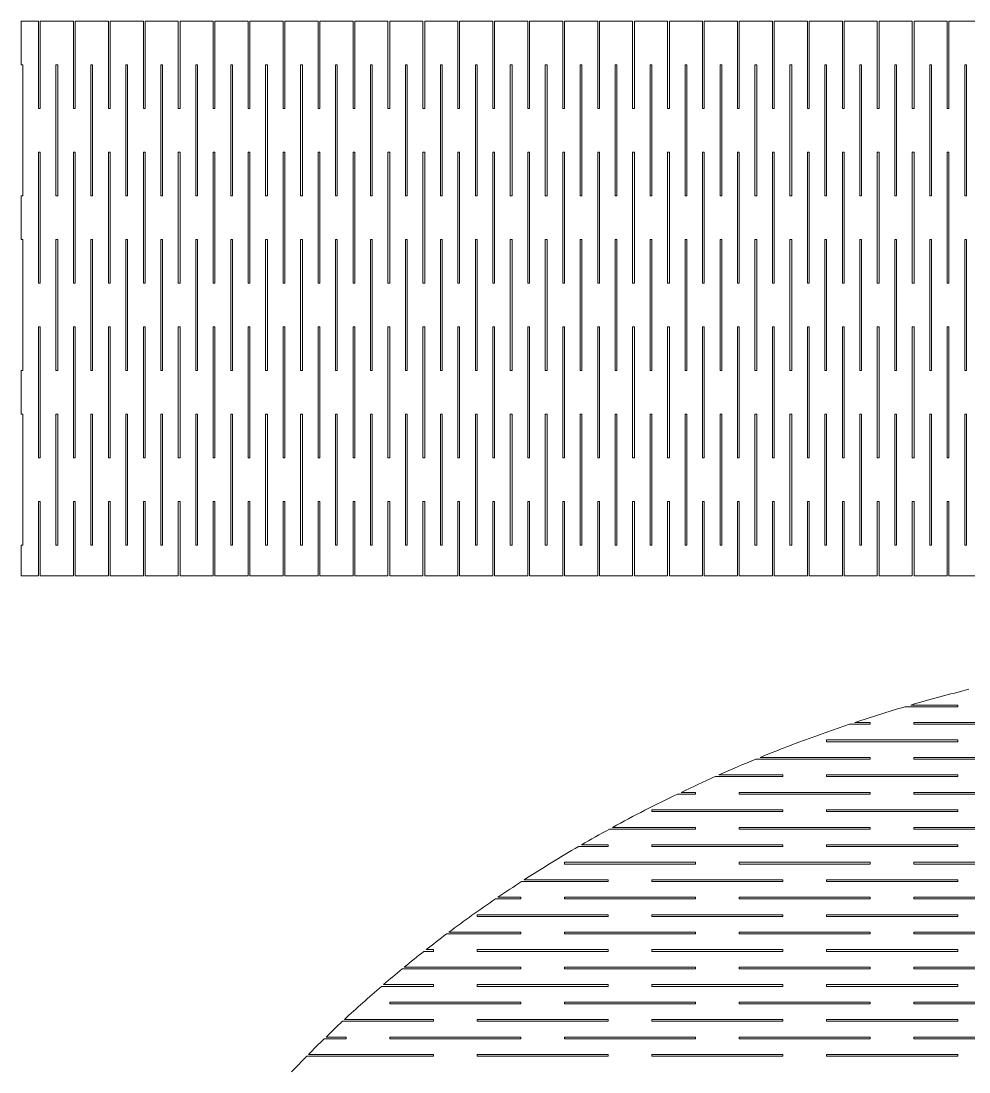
# Model space of a CAD drawing. Header units: millimetres. Extents: x 4 to 421, y -237 to -7.
# Drawn here: x 5.3 to 81.9, y -92.1 to -7.3 of the extents above; entities that cross this region are included whole.
import ezdxf

# ---------------------------------------------------------------- set-up
doc = ezdxf.new("R2010")
doc.units = ezdxf.units.MM
doc.header["$MEASUREMENT"] = 0
doc.layers.add('Layer 1', color=7, linetype='Continuous', lineweight=0)

msp = doc.modelspace()

# ---------------------------------------------------------------- linework, layer by layer
at = {"layer": 'Layer 1', "color": 5, "lineweight": 0, "true_color": 0x0000ff}
for p, q in [((5.487, -7.258), (5.346, -7.258)), ((5.346, -7.258), (5.346, -10.786)), ((6.757, -7.258), (5.487, -7.258)), ((6.757, -7.258), (6.757, -14.314)), ((6.898, -14.314), (6.898, -7.258)), ((9.579, -7.258), (6.898, -7.258)), ((9.579, -7.258), (9.579, -14.314)), ((9.72, -14.314), (9.72, -7.258)), ((12.401, -7.258), (9.72, -7.258)), ((12.401, -7.258), (12.401, -14.314)), ((12.543, -14.314), (12.543, -7.258)), ((15.224, -7.258), (12.543, -7.258)), ((15.224, -7.258), (15.224, -14.314)), ((15.365, -14.314), (15.365, -7.258)), ((18.046, -7.258), (15.365, -7.258)), ((18.046, -7.258), (18.046, -14.314)), ((18.187, -14.314), (18.187, -7.258)), ((20.868, -7.258), (18.187, -7.258)), ((20.868, -7.258), (20.868, -14.314)), ((21.009, -14.314), (21.009, -7.258)), ((23.69, -7.258), (21.009, -7.258)), ((23.69, -7.258), (23.69, -14.314)), ((23.831, -14.314), (23.831, -7.258)), ((26.513, -7.258), (23.831, -7.258)), ((26.513, -7.258), (26.513, -14.314)), ((26.654, -14.314), (26.654, -7.258)), ((29.335, -7.258), (26.654, -7.258)), ((29.335, -7.258), (29.335, -14.314)), ((29.476, -14.314), (29.476, -7.258)), ((32.157, -7.258), (29.476, -7.258)), ((32.157, -7.258), (32.157, -14.314)), ((32.298, -14.314), (32.298, -7.258)), ((34.979, -7.258), (32.298, -7.258)), ((34.979, -7.258), (34.979, -14.314)), ((35.12, -14.314), (35.12, -7.258)), ((37.801, -7.258), (35.12, -7.258)), ((37.801, -7.258), (37.801, -14.314)), ((37.943, -14.314), (37.943, -7.258)), ((40.624, -7.258), (37.943, -7.258)), ((40.624, -7.258), (40.624, -14.314)), ((40.765, -14.314), (40.765, -7.258)), ((43.446, -7.258), (40.765, -7.258)), ((43.446, -7.258), (43.446, -14.314)), ((43.587, -14.314), (43.587, -7.258)), ((46.268, -7.258), (43.587, -7.258)), ((46.268, -7.258), (46.268, -14.314)), ((46.409, -14.314), (46.409, -7.258)), ((49.09, -7.258), (46.409, -7.258)), ((49.09, -7.258), (49.09, -14.314)), ((49.231, -14.314), (49.231, -7.258)), ((51.913, -7.258), (49.231, -7.258)), ((51.913, -7.258), (51.913, -14.314)), ((52.054, -14.314), (52.054, -7.258)), ((54.735, -7.258), (52.054, -7.258)), ((54.735, -7.258), (54.735, -14.314)), ((54.876, -14.314), (54.876, -7.258)), ((57.557, -7.258), (54.876, -7.258)), ((57.557, -7.258), (57.557, -14.314)), ((57.698, -14.314), (57.698, -7.258)), ((60.379, -7.258), (57.698, -7.258)), ((60.379, -7.258), (60.379, -14.314)), ((60.52, -14.314), (60.52, -7.258)), ((63.201, -7.258), (60.52, -7.258)), ((63.201, -7.258), (63.201, -14.314)), ((63.343, -14.314), (63.343, -7.258)), ((66.024, -7.258), (63.343, -7.258)), ((66.024, -7.258), (66.024, -14.314)), ((66.165, -14.314), (66.165, -7.258)), ((68.846, -7.258), (66.165, -7.258)), ((68.846, -7.258), (68.846, -14.314)), ((68.987, -14.314), (68.987, -7.258)), ((71.668, -7.258), (68.987, -7.258)), ((71.668, -7.258), (71.668, -14.314)), ((71.809, -14.314), (71.809, -7.258)), ((74.49, -7.258), (71.809, -7.258)), ((74.49, -7.258), (74.49, -14.314)), ((74.631, -14.314), (74.631, -7.258)), ((77.313, -7.258), (74.631, -7.258)), ((77.313, -7.258), (77.313, -14.314)), ((77.454, -14.314), (77.454, -7.258)), ((80.135, -7.258), (77.454, -7.258)), ((80.135, -7.258), (80.135, -14.314)), ((80.276, -14.314), (80.276, -7.258)), ((82.957, -7.258), (80.276, -7.258)), ((5.487, -10.786), (5.346, -10.786)), ((5.487, -21.369), (5.487, -10.786)), ((8.309, -10.786), (8.168, -10.786)), ((8.168, -10.786), (8.168, -21.369)), ((8.309, -21.369), (8.309, -10.786)), ((11.131, -10.786), (10.99, -10.786)), ((10.99, -10.786), (10.99, -21.369)), ((11.131, -21.369), (11.131, -10.786)), ((13.954, -10.786), (13.813, -10.786)), ((13.813, -10.786), (13.813, -21.369)), ((13.954, -21.369), (13.954, -10.786)), ((16.776, -10.786), (16.635, -10.786)), ((16.635, -10.786), (16.635, -21.369)), ((16.776, -21.369), (16.776, -10.786)), ((19.598, -10.786), (19.457, -10.786)), ((19.457, -10.786), (19.457, -21.369)), ((19.598, -21.369), (19.598, -10.786)), ((22.42, -10.786), (22.279, -10.786)), ((22.279, -10.786), (22.279, -21.369)), ((22.42, -21.369), (22.42, -10.786)), ((25.243, -10.786), (25.101, -10.786)), ((25.101, -10.786), (25.101, -21.369)), ((25.243, -21.369), (25.243, -10.786)), ((28.065, -10.786), (27.924, -10.786)), ((27.924, -10.786), (27.924, -21.369)), ((28.065, -21.369), (28.065, -10.786)), ((30.887, -10.786), (30.746, -10.786)), ((30.746, -10.786), (30.746, -21.369)), ((30.887, -21.369), (30.887, -10.786)), ((33.709, -10.786), (33.568, -10.786)), ((33.568, -10.786), (33.568, -21.369)), ((33.709, -21.369), (33.709, -10.786)), ((36.531, -10.786), (36.39, -10.786)), ((36.39, -10.786), (36.39, -21.369)), ((36.531, -21.369), (36.531, -10.786)), ((39.354, -10.786), (39.213, -10.786)), ((39.213, -10.786), (39.213, -21.369)), ((39.354, -21.369), (39.354, -10.786)), ((42.176, -10.786), (42.035, -10.786)), ((42.035, -10.786), (42.035, -21.369)), ((42.176, -21.369), (42.176, -10.786)), ((44.998, -10.786), (44.857, -10.786)), ((44.857, -10.786), (44.857, -21.369)), ((44.998, -21.369), (44.998, -10.786)), ((47.82, -10.786), (47.679, -10.786)), ((47.679, -10.786), (47.679, -21.369)), ((47.82, -21.369), (47.82, -10.786)), ((50.643, -10.786), (50.501, -10.786)), ((50.501, -10.786), (50.501, -21.369)), ((50.643, -21.369), (50.643, -10.786)), ((53.465, -10.786), (53.324, -10.786)), ((53.324, -10.786), (53.324, -21.369)), ((53.465, -21.369), (53.465, -10.786)), ((56.287, -10.786), (56.146, -10.786)), ((56.146, -10.786), (56.146, -21.369)), ((56.287, -21.369), (56.287, -10.786)), ((59.109, -10.786), (58.968, -10.786)), ((58.968, -10.786), (58.968, -21.369)), ((59.109, -21.369), (59.109, -10.786)), ((61.931, -10.786), (61.79, -10.786)), ((61.79, -10.786), (61.79, -21.369)), ((61.931, -21.369), (61.931, -10.786)), ((64.754, -10.786), (64.613, -10.786)), ((64.613, -10.786), (64.613, -21.369)), ((64.754, -21.369), (64.754, -10.786)), ((67.576, -10.786), (67.435, -10.786)), ((67.435, -10.786), (67.435, -21.369)), ((67.576, -21.369), (67.576, -10.786)), ((70.398, -10.786), (70.257, -10.786)), ((70.257, -10.786), (70.257, -21.369)), ((70.398, -21.369), (70.398, -10.786)), ((73.22, -10.786), (73.079, -10.786)), ((73.079, -10.786), (73.079, -21.369)), ((73.22, -21.369), (73.22, -10.786)), ((76.043, -10.786), (75.901, -10.786)), ((75.901, -10.786), (75.901, -21.369)), ((76.043, -21.369), (76.043, -10.786)), ((78.865, -10.786), (78.724, -10.786)), ((78.724, -10.786), (78.724, -21.369)), ((78.865, -21.369), (78.865, -10.786)), ((81.687, -10.786), (81.546, -10.786)), ((81.546, -10.786), (81.546, -21.369)), ((81.687, -21.369), (81.687, -10.786)), ((6.757, -14.314), (6.898, -14.314)), ((9.579, -14.314), (9.72, -14.314)), ((12.401, -14.314), (12.543, -14.314)), ((15.224, -14.314), (15.365, -14.314)), ((18.046, -14.314), (18.187, -14.314)), ((20.868, -14.314), (21.009, -14.314)), ((23.69, -14.314), (23.831, -14.314)), ((26.513, -14.314), (26.654, -14.314)), ((29.335, -14.314), (29.476, -14.314)), ((32.157, -14.314), (32.298, -14.314)), ((34.979, -14.314), (35.12, -14.314)), ((37.801, -14.314), (37.943, -14.314)), ((40.624, -14.314), (40.765, -14.314)), ((43.446, -14.314), (43.587, -14.314)), ((46.268, -14.314), (46.409, -14.314)), ((49.09, -14.314), (49.231, -14.314)), ((51.913, -14.314), (52.054, -14.314)), ((54.735, -14.314), (54.876, -14.314)), ((57.557, -14.314), (57.698, -14.314)), ((60.379, -14.314), (60.52, -14.314)), ((63.201, -14.314), (63.343, -14.314)), ((66.024, -14.314), (66.165, -14.314)), ((68.846, -14.314), (68.987, -14.314)), ((71.668, -14.314), (71.809, -14.314)), ((74.49, -14.314), (74.631, -14.314)), ((77.313, -14.314), (77.454, -14.314)), ((80.135, -14.314), (80.276, -14.314)), ((6.757, -17.842), (6.757, -28.425)), ((6.898, -17.842), (6.757, -17.842)), ((6.898, -28.425), (6.898, -17.842)), ((9.579, -17.842), (9.579, -28.425)), ((9.72, -17.842), (9.579, -17.842)), ((9.72, -28.425), (9.72, -17.842)), ((12.401, -17.842), (12.401, -28.425)), ((12.543, -17.842), (12.401, -17.842)), ((12.543, -28.425), (12.543, -17.842)), ((15.224, -17.842), (15.224, -28.425)), ((15.365, -17.842), (15.224, -17.842)), ((15.365, -28.425), (15.365, -17.842)), ((18.046, -17.842), (18.046, -28.425)), ((18.187, -17.842), (18.046, -17.842)), ((18.187, -28.425), (18.187, -17.842)), ((20.868, -17.842), (20.868, -28.425)), ((21.009, -17.842), (20.868, -17.842)), ((21.009, -28.425), (21.009, -17.842)), ((23.69, -17.842), (23.69, -28.425)), ((23.831, -17.842), (23.69, -17.842)), ((23.831, -28.425), (23.831, -17.842)), ((26.513, -17.842), (26.513, -28.425)), ((26.654, -17.842), (26.513, -17.842)), ((26.654, -28.425), (26.654, -17.842)), ((29.335, -17.842), (29.335, -28.425)), ((29.476, -17.842), (29.335, -17.842)), ((29.476, -28.425), (29.476, -17.842)), ((32.157, -17.842), (32.157, -28.425)), ((32.298, -17.842), (32.157, -17.842)), ((32.298, -28.425), (32.298, -17.842)), ((34.979, -17.842), (34.979, -28.425)), ((35.12, -17.842), (34.979, -17.842)), ((35.12, -28.425), (35.12, -17.842)), ((37.801, -17.842), (37.801, -28.425)), ((37.943, -17.842), (37.801, -17.842)), ((37.943, -28.425), (37.943, -17.842)), ((40.624, -17.842), (40.624, -28.425)), ((40.765, -17.842), (40.624, -17.842)), ((40.765, -28.425), (40.765, -17.842)), ((43.446, -17.842), (43.446, -28.425)), ((43.587, -17.842), (43.446, -17.842)), ((43.587, -28.425), (43.587, -17.842)), ((46.268, -17.842), (46.268, -28.425)), ((46.409, -17.842), (46.268, -17.842)), ((46.409, -28.425), (46.409, -17.842)), ((49.09, -17.842), (49.09, -28.425)), ((49.231, -17.842), (49.09, -17.842)), ((49.231, -28.425), (49.231, -17.842)), ((51.913, -17.842), (51.913, -28.425)), ((52.054, -17.842), (51.913, -17.842)), ((52.054, -28.425), (52.054, -17.842)), ((54.735, -17.842), (54.735, -28.425)), ((54.876, -17.842), (54.735, -17.842)), ((54.876, -28.425), (54.876, -17.842)), ((57.557, -17.842), (57.557, -28.425)), ((57.698, -17.842), (57.557, -17.842)), ((57.698, -28.425), (57.698, -17.842)), ((60.379, -17.842), (60.379, -28.425)), ((60.52, -17.842), (60.379, -17.842)), ((60.52, -28.425), (60.52, -17.842)), ((63.201, -17.842), (63.201, -28.425)), ((63.343, -17.842), (63.201, -17.842)), ((63.343, -28.425), (63.343, -17.842)), ((66.024, -17.842), (66.024, -28.425)), ((66.165, -17.842), (66.024, -17.842)), ((66.165, -28.425), (66.165, -17.842)), ((68.846, -17.842), (68.846, -28.425)), ((68.987, -17.842), (68.846, -17.842)), ((68.987, -28.425), (68.987, -17.842)), ((71.668, -17.842), (71.668, -28.425)), ((71.809, -17.842), (71.668, -17.842)), ((71.809, -28.425), (71.809, -17.842)), ((74.49, -17.842), (74.49, -28.425)), ((74.631, -17.842), (74.49, -17.842)), ((74.631, -28.425), (74.631, -17.842)), ((77.313, -17.842), (77.313, -28.425)), ((77.454, -17.842), (77.313, -17.842)), ((77.454, -28.425), (77.454, -17.842)), ((80.135, -17.842), (80.135, -28.425)), ((80.276, -17.842), (80.135, -17.842)), ((80.276, -28.425), (80.276, -17.842)), ((5.346, -21.369), (5.346, -24.897)), ((5.346, -21.369), (5.487, -21.369)), ((8.168, -21.369), (8.309, -21.369)), ((10.99, -21.369), (11.131, -21.369)), ((13.813, -21.369), (13.954, -21.369)), ((16.635, -21.369), (16.776, -21.369)), ((19.457, -21.369), (19.598, -21.369)), ((22.279, -21.369), (22.42, -21.369)), ((25.101, -21.369), (25.243, -21.369)), ((27.924, -21.369), (28.065, -21.369)), ((30.746, -21.369), (30.887, -21.369)), ((33.568, -21.369), (33.709, -21.369)), ((36.39, -21.369), (36.531, -21.369)), ((39.213, -21.369), (39.354, -21.369)), ((42.035, -21.369), (42.176, -21.369)), ((44.857, -21.369), (44.998, -21.369)), ((47.679, -21.369), (47.82, -21.369)), ((50.501, -21.369), (50.643, -21.369)), ((53.324, -21.369), (53.465, -21.369)), ((56.146, -21.369), (56.287, -21.369)), ((58.968, -21.369), (59.109, -21.369)), ((61.79, -21.369), (61.931, -21.369)), ((64.613, -21.369), (64.754, -21.369)), ((67.435, -21.369), (67.576, -21.369)), ((70.257, -21.369), (70.398, -21.369)), ((73.079, -21.369), (73.22, -21.369)), ((75.901, -21.369), (76.043, -21.369)), ((78.724, -21.369), (78.865, -21.369)), ((81.546, -21.369), (81.687, -21.369)), ((5.487, -24.897), (5.346, -24.897)), ((5.487, -35.48), (5.487, -24.897)), ((8.309, -24.897), (8.168, -24.897)), ((8.168, -24.897), (8.168, -35.48)), ((8.309, -35.48), (8.309, -24.897)), ((11.131, -24.897), (10.99, -24.897)), ((10.99, -24.897), (10.99, -35.48)), ((11.131, -35.48), (11.131, -24.897)), ((13.954, -24.897), (13.813, -24.897)), ((13.813, -24.897), (13.813, -35.48)), ((13.954, -35.48), (13.954, -24.897)), ((16.776, -24.897), (16.635, -24.897)), ((16.635, -24.897), (16.635, -35.48)), ((16.776, -35.48), (16.776, -24.897)), ((19.598, -24.897), (19.457, -24.897)), ((19.457, -24.897), (19.457, -35.48)), ((19.598, -35.48), (19.598, -24.897)), ((22.42, -24.897), (22.279, -24.897)), ((22.279, -24.897), (22.279, -35.48)), ((22.42, -35.48), (22.42, -24.897)), ((25.243, -24.897), (25.101, -24.897)), ((25.101, -24.897), (25.101, -35.48)), ((25.243, -35.48), (25.243, -24.897)), ((28.065, -24.897), (27.924, -24.897)), ((27.924, -24.897), (27.924, -35.48)), ((28.065, -35.48), (28.065, -24.897)), ((30.887, -24.897), (30.746, -24.897)), ((30.746, -24.897), (30.746, -35.48)), ((30.887, -35.48), (30.887, -24.897)), ((33.709, -24.897), (33.568, -24.897)), ((33.568, -24.897), (33.568, -35.48)), ((33.709, -35.48), (33.709, -24.897)), ((36.531, -24.897), (36.39, -24.897)), ((36.39, -24.897), (36.39, -35.48)), ((36.531, -35.48), (36.531, -24.897)), ((39.354, -24.897), (39.213, -24.897)), ((39.213, -24.897), (39.213, -35.48)), ((39.354, -35.48), (39.354, -24.897)), ((42.176, -24.897), (42.035, -24.897)), ((42.035, -24.897), (42.035, -35.48)), ((42.176, -35.48), (42.176, -24.897)), ((44.998, -24.897), (44.857, -24.897)), ((44.857, -24.897), (44.857, -35.48)), ((44.998, -35.48), (44.998, -24.897)), ((47.82, -24.897), (47.679, -24.897)), ((47.679, -24.897), (47.679, -35.48)), ((47.82, -35.48), (47.82, -24.897)), ((50.643, -24.897), (50.501, -24.897)), ((50.501, -24.897), (50.501, -35.48)), ((50.643, -35.48), (50.643, -24.897)), ((53.465, -24.897), (53.324, -24.897)), ((53.324, -24.897), (53.324, -35.48)), ((53.465, -35.48), (53.465, -24.897)), ((56.287, -24.897), (56.146, -24.897)), ((56.146, -24.897), (56.146, -35.48)), ((56.287, -35.48), (56.287, -24.897)), ((59.109, -24.897), (58.968, -24.897)), ((58.968, -24.897), (58.968, -35.48)), ((59.109, -35.48), (59.109, -24.897)), ((61.931, -24.897), (61.79, -24.897)), ((61.79, -24.897), (61.79, -35.48)), ((61.931, -35.48), (61.931, -24.897)), ((64.754, -24.897), (64.613, -24.897)), ((64.613, -24.897), (64.613, -35.48)), ((64.754, -35.48), (64.754, -24.897)), ((67.576, -24.897), (67.435, -24.897)), ((67.435, -24.897), (67.435, -35.48)), ((67.576, -35.48), (67.576, -24.897)), ((70.398, -24.897), (70.257, -24.897)), ((70.257, -24.897), (70.257, -35.48)), ((70.398, -35.48), (70.398, -24.897)), ((73.22, -24.897), (73.079, -24.897)), ((73.079, -24.897), (73.079, -35.48)), ((73.22, -35.48), (73.22, -24.897)), ((76.043, -24.897), (75.901, -24.897)), ((75.901, -24.897), (75.901, -35.48)), ((76.043, -35.48), (76.043, -24.897)), ((78.865, -24.897), (78.724, -24.897)), ((78.724, -24.897), (78.724, -35.48)), ((78.865, -35.48), (78.865, -24.897)), ((81.687, -24.897), (81.546, -24.897)), ((81.546, -24.897), (81.546, -35.48)), ((81.687, -35.48), (81.687, -24.897)), ((6.757, -28.425), (6.898, -28.425)), ((9.579, -28.425), (9.72, -28.425)), ((12.401, -28.425), (12.543, -28.425)), ((15.224, -28.425), (15.365, -28.425)), ((18.046, -28.425), (18.187, -28.425)), ((20.868, -28.425), (21.009, -28.425)), ((23.69, -28.425), (23.831, -28.425)), ((26.513, -28.425), (26.654, -28.425)), ((29.335, -28.425), (29.476, -28.425)), ((32.157, -28.425), (32.298, -28.425)), ((34.979, -28.425), (35.12, -28.425)), ((37.801, -28.425), (37.943, -28.425)), ((40.624, -28.425), (40.765, -28.425)), ((43.446, -28.425), (43.587, -28.425)), ((46.268, -28.425), (46.409, -28.425)), ((49.09, -28.425), (49.231, -28.425)), ((51.913, -28.425), (52.054, -28.425)), ((54.735, -28.425), (54.876, -28.425)), ((57.557, -28.425), (57.698, -28.425)), ((60.379, -28.425), (60.52, -28.425)), ((63.201, -28.425), (63.343, -28.425)), ((66.024, -28.425), (66.165, -28.425)), ((68.846, -28.425), (68.987, -28.425)), ((71.668, -28.425), (71.809, -28.425)), ((74.49, -28.425), (74.631, -28.425)), ((77.313, -28.425), (77.454, -28.425)), ((80.135, -28.425), (80.276, -28.425)), ((6.757, -31.953), (6.757, -42.536)), ((6.898, -31.953), (6.757, -31.953)), ((6.898, -42.536), (6.898, -31.953)), ((9.579, -31.953), (9.579, -42.536)), ((9.72, -31.953), (9.579, -31.953)), ((9.72, -42.536), (9.72, -31.953)), ((12.401, -31.953), (12.401, -42.536)), ((12.543, -31.953), (12.401, -31.953)), ((12.543, -42.536), (12.543, -31.953)), ((15.224, -31.953), (15.224, -42.536)), ((15.365, -31.953), (15.224, -31.953)), ((15.365, -42.536), (15.365, -31.953)), ((18.046, -31.953), (18.046, -42.536)), ((18.187, -31.953), (18.046, -31.953)), ((18.187, -42.536), (18.187, -31.953)), ((20.868, -31.953), (20.868, -42.536)), ((21.009, -31.953), (20.868, -31.953)), ((21.009, -42.536), (21.009, -31.953)), ((23.69, -31.953), (23.69, -42.536)), ((23.831, -31.953), (23.69, -31.953)), ((23.831, -42.536), (23.831, -31.953)), ((26.513, -31.953), (26.513, -42.536)), ((26.654, -31.953), (26.513, -31.953)), ((26.654, -42.536), (26.654, -31.953)), ((29.335, -31.953), (29.335, -42.536)), ((29.476, -31.953), (29.335, -31.953)), ((29.476, -42.536), (29.476, -31.953)), ((32.157, -31.953), (32.157, -42.536)), ((32.298, -31.953), (32.157, -31.953)), ((32.298, -42.536), (32.298, -31.953)), ((34.979, -31.953), (34.979, -42.536)), ((35.12, -31.953), (34.979, -31.953)), ((35.12, -42.536), (35.12, -31.953)), ((37.801, -31.953), (37.801, -42.536)), ((37.943, -31.953), (37.801, -31.953)), ((37.943, -42.536), (37.943, -31.953)), ((40.624, -31.953), (40.624, -42.536)), ((40.765, -31.953), (40.624, -31.953)), ((40.765, -42.536), (40.765, -31.953)), ((43.446, -31.953), (43.446, -42.536)), ((43.587, -31.953), (43.446, -31.953)), ((43.587, -42.536), (43.587, -31.953)), ((46.268, -31.953), (46.268, -42.536)), ((46.409, -31.953), (46.268, -31.953)), ((46.409, -42.536), (46.409, -31.953)), ((49.09, -31.953), (49.09, -42.536)), ((49.231, -31.953), (49.09, -31.953)), ((49.231, -42.536), (49.231, -31.953)), ((51.913, -31.953), (51.913, -42.536)), ((52.054, -31.953), (51.913, -31.953)), ((52.054, -42.536), (52.054, -31.953)), ((54.735, -31.953), (54.735, -42.536)), ((54.876, -31.953), (54.735, -31.953)), ((54.876, -42.536), (54.876, -31.953)), ((57.557, -31.953), (57.557, -42.536)), ((57.698, -31.953), (57.557, -31.953)), ((57.698, -42.536), (57.698, -31.953)), ((60.379, -31.953), (60.379, -42.536)), ((60.52, -31.953), (60.379, -31.953)), ((60.52, -42.536), (60.52, -31.953)), ((63.201, -31.953), (63.201, -42.536)), ((63.343, -31.953), (63.201, -31.953)), ((63.343, -42.536), (63.343, -31.953)), ((66.024, -31.953), (66.024, -42.536)), ((66.165, -31.953), (66.024, -31.953)), ((66.165, -42.536), (66.165, -31.953)), ((68.846, -31.953), (68.846, -42.536)), ((68.987, -31.953), (68.846, -31.953)), ((68.987, -42.536), (68.987, -31.953)), ((71.668, -31.953), (71.668, -42.536)), ((71.809, -31.953), (71.668, -31.953)), ((71.809, -42.536), (71.809, -31.953)), ((74.49, -31.953), (74.49, -42.536)), ((74.631, -31.953), (74.49, -31.953)), ((74.631, -42.536), (74.631, -31.953)), ((77.313, -31.953), (77.313, -42.536)), ((77.454, -31.953), (77.313, -31.953)), ((77.454, -42.536), (77.454, -31.953)), ((80.135, -31.953), (80.135, -42.536)), ((80.276, -31.953), (80.135, -31.953)), ((80.276, -42.536), (80.276, -31.953)), ((5.346, -35.48), (5.346, -39.008)), ((5.346, -35.48), (5.487, -35.48)), ((8.168, -35.48), (8.309, -35.48)), ((10.99, -35.48), (11.131, -35.48)), ((13.813, -35.48), (13.954, -35.48)), ((16.635, -35.48), (16.776, -35.48)), ((19.457, -35.48), (19.598, -35.48)), ((22.279, -35.48), (22.42, -35.48)), ((25.101, -35.48), (25.243, -35.48)), ((27.924, -35.48), (28.065, -35.48)), ((30.746, -35.48), (30.887, -35.48)), ((33.568, -35.48), (33.709, -35.48)), ((36.39, -35.48), (36.531, -35.48)), ((39.213, -35.48), (39.354, -35.48)), ((42.035, -35.48), (42.176, -35.48)), ((44.857, -35.48), (44.998, -35.48)), ((47.679, -35.48), (47.82, -35.48)), ((50.501, -35.48), (50.643, -35.48)), ((53.324, -35.48), (53.465, -35.48)), ((56.146, -35.48), (56.287, -35.48)), ((58.968, -35.48), (59.109, -35.48)), ((61.79, -35.48), (61.931, -35.48)), ((64.613, -35.48), (64.754, -35.48)), ((67.435, -35.48), (67.576, -35.48)), ((70.257, -35.48), (70.398, -35.48)), ((73.079, -35.48), (73.22, -35.48)), ((75.901, -35.48), (76.043, -35.48)), ((78.724, -35.48), (78.865, -35.48)), ((81.546, -35.48), (81.687, -35.48)), ((5.487, -39.008), (5.346, -39.008)), ((5.487, -49.592), (5.487, -39.008)), ((8.168, -39.008), (8.168, -49.592)), ((8.309, -39.008), (8.168, -39.008)), ((8.309, -49.592), (8.309, -39.008)), ((10.99, -39.008), (10.99, -49.592)), ((11.131, -39.008), (10.99, -39.008)), ((11.131, -49.592), (11.131, -39.008)), ((13.813, -39.008), (13.813, -49.592)), ((13.954, -39.008), (13.813, -39.008)), ((13.954, -49.592), (13.954, -39.008)), ((16.635, -39.008), (16.635, -49.592)), ((16.776, -39.008), (16.635, -39.008)), ((16.776, -49.592), (16.776, -39.008)), ((19.457, -39.008), (19.457, -49.592)), ((19.598, -39.008), (19.457, -39.008)), ((19.598, -49.592), (19.598, -39.008)), ((22.279, -39.008), (22.279, -49.592)), ((22.42, -39.008), (22.279, -39.008)), ((22.42, -49.592), (22.42, -39.008)), ((25.101, -39.008), (25.101, -49.592)), ((25.243, -39.008), (25.101, -39.008)), ((25.243, -49.592), (25.243, -39.008)), ((27.924, -39.008), (27.924, -49.592)), ((28.065, -39.008), (27.924, -39.008)), ((28.065, -49.592), (28.065, -39.008)), ((30.746, -39.008), (30.746, -49.592)), ((30.887, -39.008), (30.746, -39.008)), ((30.887, -49.592), (30.887, -39.008)), ((33.568, -39.008), (33.568, -49.592)), ((33.709, -39.008), (33.568, -39.008)), ((33.709, -49.592), (33.709, -39.008)), ((36.39, -39.008), (36.39, -49.592)), ((36.531, -39.008), (36.39, -39.008)), ((36.531, -49.592), (36.531, -39.008)), ((39.213, -39.008), (39.213, -49.592)), ((39.354, -39.008), (39.213, -39.008)), ((39.354, -49.592), (39.354, -39.008)), ((42.035, -39.008), (42.035, -49.592)), ((42.176, -39.008), (42.035, -39.008)), ((42.176, -49.592), (42.176, -39.008)), ((44.857, -39.008), (44.857, -49.592)), ((44.998, -39.008), (44.857, -39.008)), ((44.998, -49.592), (44.998, -39.008)), ((47.679, -39.008), (47.679, -49.592)), ((47.82, -39.008), (47.679, -39.008)), ((47.82, -49.592), (47.82, -39.008)), ((50.501, -39.008), (50.501, -49.592)), ((50.643, -39.008), (50.501, -39.008)), ((50.643, -49.592), (50.643, -39.008)), ((53.324, -39.008), (53.324, -49.592)), ((53.465, -39.008), (53.324, -39.008)), ((53.465, -49.592), (53.465, -39.008)), ((56.146, -39.008), (56.146, -49.592)), ((56.287, -39.008), (56.146, -39.008)), ((56.287, -49.592), (56.287, -39.008)), ((58.968, -39.008), (58.968, -49.592)), ((59.109, -39.008), (58.968, -39.008)), ((59.109, -49.592), (59.109, -39.008)), ((61.79, -39.008), (61.79, -49.592)), ((61.931, -39.008), (61.79, -39.008)), ((61.931, -49.592), (61.931, -39.008)), ((64.613, -39.008), (64.613, -49.592)), ((64.754, -39.008), (64.613, -39.008)), ((64.754, -49.592), (64.754, -39.008)), ((67.435, -39.008), (67.435, -49.592)), ((67.576, -39.008), (67.435, -39.008)), ((67.576, -49.592), (67.576, -39.008)), ((70.257, -39.008), (70.257, -49.592)), ((70.398, -39.008), (70.257, -39.008)), ((70.398, -49.592), (70.398, -39.008)), ((73.079, -39.008), (73.079, -49.592)), ((73.22, -39.008), (73.079, -39.008)), ((73.22, -49.592), (73.22, -39.008)), ((75.901, -39.008), (75.901, -49.592)), ((76.043, -39.008), (75.901, -39.008)), ((76.043, -49.592), (76.043, -39.008)), ((78.724, -39.008), (78.724, -49.592)), ((78.865, -39.008), (78.724, -39.008)), ((78.865, -49.592), (78.865, -39.008)), ((81.546, -39.008), (81.546, -49.592)), ((81.687, -39.008), (81.546, -39.008)), ((81.687, -49.592), (81.687, -39.008)), ((6.757, -42.536), (6.898, -42.536)), ((9.579, -42.536), (9.72, -42.536)), ((12.401, -42.536), (12.543, -42.536)), ((15.224, -42.536), (15.365, -42.536)), ((18.046, -42.536), (18.187, -42.536)), ((20.868, -42.536), (21.009, -42.536)), ((23.69, -42.536), (23.831, -42.536)), ((26.513, -42.536), (26.654, -42.536)), ((29.335, -42.536), (29.476, -42.536)), ((32.157, -42.536), (32.298, -42.536)), ((34.979, -42.536), (35.12, -42.536)), ((37.801, -42.536), (37.943, -42.536)), ((40.624, -42.536), (40.765, -42.536)), ((43.446, -42.536), (43.587, -42.536)), ((46.268, -42.536), (46.409, -42.536)), ((49.09, -42.536), (49.231, -42.536)), ((51.913, -42.536), (52.054, -42.536)), ((54.735, -42.536), (54.876, -42.536)), ((57.557, -42.536), (57.698, -42.536)), ((60.379, -42.536), (60.52, -42.536)), ((63.201, -42.536), (63.343, -42.536)), ((66.024, -42.536), (66.165, -42.536)), ((68.846, -42.536), (68.987, -42.536)), ((71.668, -42.536), (71.809, -42.536)), ((74.49, -42.536), (74.631, -42.536)), ((77.313, -42.536), (77.454, -42.536)), ((80.135, -42.536), (80.276, -42.536)), ((6.898, -46.064), (6.757, -46.064)), ((6.757, -46.064), (6.757, -52.061)), ((6.898, -52.061), (6.898, -46.064)), ((9.72, -46.064), (9.579, -46.064)), ((9.579, -46.064), (9.579, -52.061)), ((9.72, -52.061), (9.72, -46.064)), ((12.543, -46.064), (12.401, -46.064)), ((12.401, -46.064), (12.401, -52.061)), ((12.543, -52.061), (12.543, -46.064)), ((15.365, -46.064), (15.224, -46.064)), ((15.224, -46.064), (15.224, -52.061)), ((15.365, -52.061), (15.365, -46.064)), ((18.187, -46.064), (18.046, -46.064)), ((18.046, -46.064), (18.046, -52.061)), ((18.187, -52.061), (18.187, -46.064)), ((21.009, -46.064), (20.868, -46.064)), ((20.868, -46.064), (20.868, -52.061)), ((21.009, -52.061), (21.009, -46.064)), ((23.831, -46.064), (23.69, -46.064)), ((23.69, -46.064), (23.69, -52.061)), ((23.831, -52.061), (23.831, -46.064)), ((26.654, -46.064), (26.513, -46.064)), ((26.513, -46.064), (26.513, -52.061)), ((26.654, -52.061), (26.654, -46.064)), ((29.476, -46.064), (29.335, -46.064)), ((29.335, -46.064), (29.335, -52.061)), ((29.476, -52.061), (29.476, -46.064)), ((32.298, -46.064), (32.157, -46.064)), ((32.157, -46.064), (32.157, -52.061)), ((32.298, -52.061), (32.298, -46.064)), ((35.12, -46.064), (34.979, -46.064)), ((34.979, -46.064), (34.979, -52.061)), ((35.12, -52.061), (35.12, -46.064)), ((37.943, -46.064), (37.801, -46.064)), ((37.801, -46.064), (37.801, -52.061)), ((37.943, -52.061), (37.943, -46.064)), ((40.765, -46.064), (40.624, -46.064)), ((40.624, -46.064), (40.624, -52.061)), ((40.765, -52.061), (40.765, -46.064)), ((43.587, -46.064), (43.446, -46.064)), ((43.446, -46.064), (43.446, -52.061)), ((43.587, -52.061), (43.587, -46.064)), ((46.409, -46.064), (46.268, -46.064)), ((46.268, -46.064), (46.268, -52.061)), ((46.409, -52.061), (46.409, -46.064)), ((49.231, -46.064), (49.09, -46.064)), ((49.09, -46.064), (49.09, -52.061)), ((49.231, -52.061), (49.231, -46.064)), ((52.054, -46.064), (51.913, -46.064)), ((51.913, -46.064), (51.913, -52.061)), ((52.054, -52.061), (52.054, -46.064)), ((54.876, -46.064), (54.735, -46.064)), ((54.735, -46.064), (54.735, -52.061)), ((54.876, -52.061), (54.876, -46.064)), ((57.698, -46.064), (57.557, -46.064)), ((57.557, -46.064), (57.557, -52.061)), ((57.698, -52.061), (57.698, -46.064)), ((60.52, -46.064), (60.379, -46.064)), ((60.379, -46.064), (60.379, -52.061)), ((60.52, -52.061), (60.52, -46.064)), ((63.343, -46.064), (63.201, -46.064)), ((63.201, -46.064), (63.201, -52.061)), ((63.343, -52.061), (63.343, -46.064)), ((66.165, -46.064), (66.024, -46.064)), ((66.024, -46.064), (66.024, -52.061)), ((66.165, -52.061), (66.165, -46.064)), ((68.987, -46.064), (68.846, -46.064)), ((68.846, -46.064), (68.846, -52.061)), ((68.987, -52.061), (68.987, -46.064)), ((71.809, -46.064), (71.668, -46.064)), ((71.668, -46.064), (71.668, -52.061)), ((71.809, -52.061), (71.809, -46.064)), ((74.631, -46.064), (74.49, -46.064)), ((74.49, -46.064), (74.49, -52.061)), ((74.631, -52.061), (74.631, -46.064)), ((77.454, -46.064), (77.313, -46.064)), ((77.313, -46.064), (77.313, -52.061)), ((77.454, -52.061), (77.454, -46.064)), ((80.276, -46.064), (80.135, -46.064)), ((80.135, -46.064), (80.135, -52.061)), ((80.276, -52.061), (80.276, -46.064)), ((5.346, -49.592), (5.346, -52.061)), ((5.346, -49.592), (5.487, -49.592)), ((8.168, -49.592), (8.309, -49.592)), ((10.99, -49.592), (11.131, -49.592)), ((13.813, -49.592), (13.954, -49.592)), ((16.635, -49.592), (16.776, -49.592)), ((19.457, -49.592), (19.598, -49.592)), ((22.279, -49.592), (22.42, -49.592)), ((25.101, -49.592), (25.243, -49.592)), ((27.924, -49.592), (28.065, -49.592)), ((30.746, -49.592), (30.887, -49.592)), ((33.568, -49.592), (33.709, -49.592)), ((36.39, -49.592), (36.531, -49.592)), ((39.213, -49.592), (39.354, -49.592)), ((42.035, -49.592), (42.176, -49.592)), ((44.857, -49.592), (44.998, -49.592)), ((47.679, -49.592), (47.82, -49.592)), ((50.501, -49.592), (50.643, -49.592)), ((53.324, -49.592), (53.465, -49.592)), ((56.146, -49.592), (56.287, -49.592)), ((58.968, -49.592), (59.109, -49.592)), ((61.79, -49.592), (61.931, -49.592)), ((64.613, -49.592), (64.754, -49.592)), ((67.435, -49.592), (67.576, -49.592)), ((70.257, -49.592), (70.398, -49.592)), ((73.079, -49.592), (73.22, -49.592)), ((75.901, -49.592), (76.043, -49.592)), ((78.724, -49.592), (78.865, -49.592)), ((81.546, -49.592), (81.687, -49.592)), ((5.346, -52.061), (6.757, -52.061)), ((6.898, -52.061), (9.579, -52.061)), ((9.72, -52.061), (12.401, -52.061)), ((12.543, -52.061), (15.224, -52.061)), ((15.365, -52.061), (18.046, -52.061)), ((18.187, -52.061), (20.868, -52.061)), ((21.009, -52.061), (23.69, -52.061)), ((23.831, -52.061), (26.513, -52.061)), ((26.654, -52.061), (29.335, -52.061)), ((29.476, -52.061), (32.157, -52.061)), ((32.298, -52.061), (34.979, -52.061)), ((35.12, -52.061), (37.801, -52.061)), ((37.943, -52.061), (40.624, -52.061)), ((40.765, -52.061), (43.446, -52.061)), ((43.587, -52.061), (46.268, -52.061)), ((46.409, -52.061), (49.09, -52.061)), ((49.231, -52.061), (51.913, -52.061)), ((52.054, -52.061), (54.735, -52.061)), ((54.876, -52.061), (57.557, -52.061)), ((57.698, -52.061), (60.379, -52.061)), ((60.52, -52.061), (63.201, -52.061)), ((63.343, -52.061), (66.024, -52.061)), ((66.165, -52.061), (68.846, -52.061)), ((68.987, -52.061), (71.668, -52.061)), ((71.809, -52.061), (74.49, -52.061)), ((74.631, -52.061), (77.313, -52.061)), ((77.454, -52.061), (80.135, -52.061)), ((80.276, -52.061), (82.957, -52.061)), ((76.715, -62.633), (80.981, -62.633)), ((80.981, -62.492), (77.197, -62.492)), ((80.981, -62.492), (80.981, -62.633)), ((72.244, -64.044), (73.925, -64.044)), ((73.925, -63.903), (72.667, -63.903)), ((73.925, -63.903), (73.925, -64.044)), ((77.453, -64.044), (77.453, -63.903)), ((88.036, -63.903), (77.453, -63.903)), ((77.453, -64.044), (88.036, -64.044)), ((70.397, -65.455), (70.397, -65.314)), ((80.981, -65.314), (70.397, -65.314)), ((80.981, -65.314), (80.981, -65.455)), ((70.397, -65.455), (80.981, -65.455)), ((64.681, -66.866), (73.925, -66.866)), ((73.925, -66.725), (65.025, -66.725)), ((73.925, -66.725), (73.925, -66.866)), ((88.036, -66.725), (77.453, -66.725)), ((77.453, -66.866), (77.453, -66.725)), ((77.453, -66.866), (88.036, -66.866)), ((61.389, -68.278), (66.87, -68.278)), ((66.87, -68.136), (61.706, -68.136)), ((66.87, -68.136), (66.87, -68.278)), ((80.981, -68.136), (70.397, -68.136)), ((70.397, -68.278), (70.397, -68.136)), ((70.397, -68.278), (80.981, -68.278)), ((80.981, -68.136), (80.981, -68.278)), ((59.814, -69.547), (58.64, -69.547)), ((59.814, -69.547), (59.814, -69.689)), ((73.925, -69.547), (63.342, -69.547)), ((63.342, -69.689), (63.342, -69.547)), ((73.925, -69.547), (73.925, -69.689)), ((88.036, -69.547), (77.453, -69.547)), ((77.453, -69.689), (77.453, -69.547)), ((58.345, -69.689), (59.814, -69.689)), ((63.342, -69.689), (73.925, -69.689)), ((77.453, -69.689), (88.036, -69.689)), ((56.286, -71.1), (56.286, -70.959)), ((66.87, -70.959), (56.286, -70.959)), ((56.286, -71.1), (66.87, -71.1)), ((66.87, -70.959), (66.87, -71.1)), ((80.981, -70.959), (70.397, -70.959)), ((70.397, -71.1), (70.397, -70.959)), ((70.397, -71.1), (80.981, -71.1)), ((80.981, -70.959), (80.981, -71.1)), ((52.855, -72.511), (59.814, -72.511)), ((59.814, -72.37), (53.113, -72.37)), ((59.814, -72.37), (59.814, -72.511)), ((73.925, -72.37), (63.342, -72.37)), ((63.342, -72.511), (63.342, -72.37)), ((63.342, -72.511), (73.925, -72.511)), ((73.925, -72.37), (73.925, -72.511)), ((88.036, -72.37), (77.453, -72.37)), ((77.453, -72.511), (77.453, -72.37)), ((77.453, -72.511), (88.036, -72.511)), ((52.759, -73.781), (50.601, -73.781)), ((52.759, -73.781), (52.759, -73.922)), ((56.286, -73.922), (56.286, -73.781)), ((66.87, -73.781), (56.286, -73.781)), ((66.87, -73.781), (66.87, -73.922)), ((80.981, -73.781), (70.397, -73.781)), ((70.397, -73.922), (70.397, -73.781)), ((80.981, -73.781), (80.981, -73.922)), ((50.358, -73.922), (52.759, -73.922)), ((56.286, -73.922), (66.87, -73.922)), ((70.397, -73.922), (80.981, -73.922)), ((49.231, -75.333), (49.231, -75.192)), ((59.814, -75.192), (49.231, -75.192)), ((49.231, -75.333), (59.814, -75.333)), ((59.814, -75.192), (59.814, -75.333)), ((73.925, -75.192), (63.342, -75.192)), ((63.342, -75.333), (63.342, -75.192)), ((63.342, -75.333), (73.925, -75.333)), ((73.925, -75.192), (73.925, -75.333)), ((88.036, -75.192), (77.453, -75.192)), ((77.453, -75.333), (77.453, -75.192)), ((77.453, -75.333), (88.036, -75.333)), ((45.767, -76.744), (52.759, -76.744)), ((52.759, -76.603), (45.985, -76.603)), ((52.759, -76.603), (52.759, -76.744)), ((66.87, -76.603), (56.286, -76.603)), ((56.286, -76.744), (56.286, -76.603)), ((56.286, -76.744), (66.87, -76.744)), ((66.87, -76.603), (66.87, -76.744)), ((80.981, -76.603), (70.397, -76.603)), ((70.397, -76.744), (70.397, -76.603)), ((70.397, -76.744), (80.981, -76.744)), ((80.981, -76.603), (80.981, -76.744)), ((45.703, -78.014), (43.854, -78.014)), ((45.703, -78.014), (45.703, -78.155)), ((59.814, -78.014), (49.231, -78.014)), ((49.231, -78.155), (49.231, -78.014)), ((59.814, -78.014), (59.814, -78.155)), ((73.925, -78.014), (63.342, -78.014)), ((63.342, -78.155), (63.342, -78.014)), ((73.925, -78.014), (73.925, -78.155)), ((88.036, -78.014), (77.453, -78.014)), ((77.453, -78.155), (77.453, -78.014)), ((43.647, -78.155), (45.703, -78.155)), ((49.231, -78.155), (59.814, -78.155)), ((63.342, -78.155), (73.925, -78.155)), ((77.453, -78.155), (88.036, -78.155)), ((42.175, -79.566), (42.175, -79.425)), ((52.759, -79.425), (42.175, -79.425)), ((42.175, -79.566), (52.759, -79.566)), ((52.759, -79.425), (52.759, -79.566)), ((66.87, -79.425), (56.286, -79.425)), ((56.286, -79.566), (56.286, -79.425)), ((56.286, -79.566), (66.87, -79.566)), ((66.87, -79.425), (66.87, -79.566)), ((80.981, -79.425), (70.397, -79.425)), ((70.397, -79.566), (70.397, -79.425)), ((70.397, -79.566), (80.981, -79.566)), ((80.981, -79.425), (80.981, -79.566)), ((39.709, -80.978), (45.703, -80.978)), ((45.703, -80.836), (39.897, -80.836)), ((45.703, -80.836), (45.703, -80.978)), ((59.814, -80.836), (49.231, -80.836)), ((49.231, -80.978), (49.231, -80.836)), ((49.231, -80.978), (59.814, -80.978)), ((59.814, -80.836), (59.814, -80.978)), ((73.925, -80.836), (63.342, -80.836)), ((63.342, -80.978), (63.342, -80.836)), ((63.342, -80.978), (73.925, -80.978)), ((73.925, -80.836), (73.925, -80.978)), ((88.036, -80.836), (77.453, -80.836)), ((77.453, -80.978), (77.453, -80.836)), ((77.453, -80.978), (88.036, -80.978)), ((38.647, -82.247), (38.055, -82.247)), ((38.647, -82.247), (38.647, -82.389)), ((42.175, -82.389), (42.175, -82.247)), ((52.759, -82.247), (42.175, -82.247)), ((52.759, -82.247), (52.759, -82.389)), ((66.87, -82.247), (56.286, -82.247)), ((56.286, -82.389), (56.286, -82.247)), ((66.87, -82.247), (66.87, -82.389)), ((80.981, -82.247), (70.397, -82.247)), ((70.397, -82.389), (70.397, -82.247)), ((80.981, -82.247), (80.981, -82.389)), ((37.875, -82.389), (38.647, -82.389)), ((42.175, -82.389), (52.759, -82.389)), ((56.286, -82.389), (66.87, -82.389)), ((70.397, -82.389), (80.981, -82.389)), ((36.123, -83.8), (45.703, -83.8)), ((45.703, -83.659), (36.294, -83.659)), ((45.703, -83.659), (45.703, -83.8)), ((59.814, -83.659), (49.231, -83.659)), ((49.231, -83.8), (49.231, -83.659)), ((49.231, -83.8), (59.814, -83.8)), ((59.814, -83.659), (59.814, -83.8)), ((73.925, -83.659), (63.342, -83.659)), ((63.342, -83.8), (63.342, -83.659)), ((63.342, -83.8), (73.925, -83.8)), ((73.925, -83.659), (73.925, -83.8)), ((88.036, -83.659), (77.453, -83.659)), ((77.453, -83.8), (77.453, -83.659)), ((77.453, -83.8), (88.036, -83.8)), ((34.446, -85.211), (38.647, -85.211)), ((38.647, -85.07), (34.611, -85.07)), ((38.647, -85.07), (38.647, -85.211)), ((42.175, -85.211), (42.175, -85.07)), ((52.759, -85.07), (42.175, -85.07)), ((42.175, -85.211), (52.759, -85.211)), ((52.759, -85.07), (52.759, -85.211)), ((56.286, -85.211), (56.286, -85.07)), ((66.87, -85.07), (56.286, -85.07)), ((56.286, -85.211), (66.87, -85.211)), ((66.87, -85.07), (66.87, -85.211)), ((70.397, -85.211), (70.397, -85.07)), ((80.981, -85.07), (70.397, -85.07)), ((70.397, -85.211), (80.981, -85.211)), ((80.981, -85.07), (80.981, -85.211)), ((35.12, -86.622), (35.12, -86.481)), ((45.703, -86.481), (35.12, -86.481)), ((45.703, -86.481), (45.703, -86.622)), ((49.231, -86.622), (49.231, -86.481)), ((59.814, -86.481), (49.231, -86.481)), ((59.814, -86.481), (59.814, -86.622)), ((63.342, -86.622), (63.342, -86.481)), ((73.925, -86.481), (63.342, -86.481)), ((73.925, -86.481), (73.925, -86.622)), ((77.453, -86.622), (77.453, -86.481)), ((88.036, -86.481), (77.453, -86.481)), ((35.12, -86.622), (45.703, -86.622)), ((49.231, -86.622), (59.814, -86.622)), ((63.342, -86.622), (73.925, -86.622)), ((77.453, -86.622), (88.036, -86.622)), ((31.303, -88.033), (38.647, -88.033)), ((38.647, -87.892), (31.454, -87.892)), ((38.647, -87.892), (38.647, -88.033)), ((42.175, -88.033), (42.175, -87.892)), ((52.759, -87.892), (42.175, -87.892)), ((42.175, -88.033), (52.759, -88.033)), ((52.759, -87.892), (52.759, -88.033)), ((56.286, -88.033), (56.286, -87.892)), ((66.87, -87.892), (56.286, -87.892)), ((56.286, -88.033), (66.87, -88.033)), ((66.87, -87.892), (66.87, -88.033)), ((70.397, -88.033), (70.397, -87.892)), ((80.981, -87.892), (70.397, -87.892)), ((70.397, -88.033), (80.981, -88.033)), ((80.981, -87.892), (80.981, -88.033)), ((29.829, -89.444), (31.592, -89.444)), ((31.592, -89.303), (29.974, -89.303)), ((31.592, -89.303), (31.592, -89.444)), ((35.12, -89.444), (35.12, -89.303)), ((45.703, -89.303), (35.12, -89.303)), ((35.12, -89.444), (45.703, -89.444)), ((45.703, -89.303), (45.703, -89.444)), ((49.231, -89.444), (49.231, -89.303)), ((59.814, -89.303), (49.231, -89.303)), ((49.231, -89.444), (59.814, -89.444)), ((59.814, -89.303), (59.814, -89.444)), ((63.342, -89.444), (63.342, -89.303)), ((73.925, -89.303), (63.342, -89.303)), ((63.342, -89.444), (73.925, -89.444)), ((73.925, -89.303), (73.925, -89.444)), ((77.453, -89.444), (77.453, -89.303)), ((88.036, -89.303), (77.453, -89.303)), ((77.453, -89.444), (88.036, -89.444)), ((38.647, -90.714), (28.554, -90.714)), ((38.647, -90.714), (38.647, -90.855)), ((42.175, -90.855), (42.175, -90.714)), ((52.759, -90.714), (42.175, -90.714)), ((52.759, -90.714), (52.759, -90.855)), ((56.286, -90.855), (56.286, -90.714)), ((66.87, -90.714), (56.286, -90.714)), ((66.87, -90.714), (66.87, -90.855)), ((70.397, -90.855), (70.397, -90.714)), ((80.981, -90.714), (70.397, -90.714)), ((80.981, -90.714), (80.981, -90.855)), ((28.415, -90.855), (38.647, -90.855)), ((42.175, -90.855), (52.759, -90.855)), ((56.286, -90.855), (66.87, -90.855)), ((70.397, -90.855), (80.981, -90.855))]:
    msp.add_line(p, q, dxfattribs=at)
for points in [[(81.893, -61.222), (80.32, -61.615), (78.754, -62.039), (77.197, -62.492)], [(76.715, -62.633), (75.359, -63.034), (74.009, -63.457), (72.667, -63.903)], [(72.244, -64.044), (69.811, -64.862), (67.403, -65.756), (65.025, -66.725)], [(64.681, -66.866), (63.683, -67.276), (62.692, -67.7), (61.706, -68.136)], [(61.389, -68.277), (60.467, -68.689), (59.551, -69.112), (58.64, -69.547)], [(58.345, -69.689), (56.579, -70.538), (54.834, -71.432), (53.113, -72.37)], [(52.855, -72.511), (52.099, -72.926), (51.348, -73.349), (50.601, -73.781)], [(50.358, -73.922), (48.88, -74.782), (47.422, -75.676), (45.985, -76.603)], [(45.767, -76.744), (45.125, -77.161), (44.487, -77.584), (43.854, -78.014)], [(43.647, -78.155), (42.378, -79.022), (41.128, -79.916), (39.897, -80.836)], [(39.709, -80.978), (39.154, -81.395), (38.602, -81.819), (38.055, -82.247)], [(37.875, -82.389), (37.344, -82.807), (36.817, -83.23), (36.294, -83.659)], [(36.123, -83.8), (35.615, -84.218), (35.11, -84.641), (34.611, -85.07)], [(34.446, -85.211), (33.431, -86.084), (32.433, -86.978), (31.454, -87.892)], [(31.303, -88.033), (30.856, -88.452), (30.413, -88.876), (29.974, -89.303)], [(29.829, -89.444), (29.4, -89.864), (28.975, -90.287), (28.554, -90.714)], [(28.415, -90.855), (28.003, -91.275), (27.595, -91.698), (27.191, -92.125)]]:
    msp.add_open_spline(points, degree=3, dxfattribs=at)

doc.saveas('drawing.dxf')
